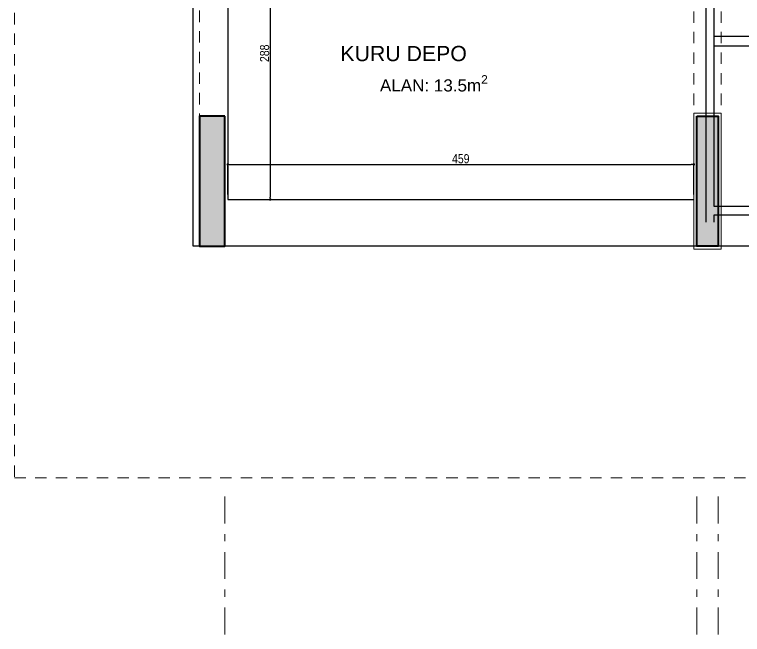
# Model space of a CAD drawing. Header units: millimetres. Extents: x 863 to 22635, y -482 to 12118.
# Drawn here: x 19637 to 20354, y 2791 to 3402 of the extents above; entities that cross this region are included whole.
import ezdxf

# ---------------------------------------------------------------- set-up
doc = ezdxf.new("R2010")
doc.units = ezdxf.units.MM
doc.header["$PDMODE"] = 35
doc.linetypes.add('AXE_D2', pattern=[0.546806, 0.264583, -0.105833, 0.070556, -0.105833])
doc.linetypes.add('JIS_02_0.7', pattern=[1.35, 0.75, -0.6])
doc.layers.add('ABOVE_0G', color=235, linetype='JIS_02_0.7', lineweight=9)
doc.layers.add('yazi', color=150, linetype='Continuous', lineweight=18)
for name, color, linetype in [('DIM_0G', 20, 'Continuous'), ('EQUIPMENT_0G', 252, 'Continuous'), ('Existing WALL_0G', 65, 'Continuous'), ('HATCH_0G', 251, 'Continuous')]:
    doc.layers.add(name, color=color, linetype=linetype)
doc.styles.add('0G', font='ARIALN.TTF')
doc.styles.get("Standard").update_dxf_attribs({"font": 'arial.ttf'})
doc.dimstyles.new('0G_1_50', dxfattribs={"dimtxt": 9, "dimasz": 2.5, "dimexe": 1, "dimexo": 5, "dimgap": 1, "dimtad": 1, "dimdec": 0, "dimzin": 9, "dimtxsty": '0G', "dimblk": 'DOT', "dimcen": 2, "dimclrd": 256, "dimclre": 256, "dimclrt": 256, "dimadec": 1, "dimazin": 2, "dimtfac": 1, "dimtdec": 0, "dimtix": 1, "dimtmove": 2, "dimatfit": 3, "dimldrblk": 'ARCHTICK', "dimfxl": 50, "dimfxlon": 1, "dimarcsym": 0})

# ---------------------------------------------------------------- blocks, each defined once
blk = doc.blocks.new('_Dot')
at = {"color": 0, "linetype": 'ByBlock', "lineweight": -2}
blk.add_line((-0.5, 0), (-1, 0), dxfattribs=at)
at = {"color": 0, "linetype": 'ByBlock', "const_width": 0.5}
blk.add_lwpolyline([(-0.25, 0, 1), (0.25, 0, 1)], format="xyb", close=True, dxfattribs=at)
blk = doc.blocks.new('*D980')
at = {"layer": 'Defpoints', "color": 0, "transparency": 16777216}
for p in [(20306.04, 3254.2), (19847.04, 3219.66), (20306.04, 3219.66)]:
    blk.add_point(p, dxfattribs=at)
at = {"layer": 'DIM_0G', "lineweight": -2, "transparency": 16777216}
for p, q in [((19847.04, 3224.66), (19847.04, 3255.2)), ((20306.04, 3224.66), (20306.04, 3255.2)), ((19849.54, 3254.2), (20303.54, 3254.2))]:
    blk.add_line(p, q, dxfattribs=at)
at = {"layer": 'DIM_0G', "lineweight": -2, "transparency": 16777216, "xscale": 2.5, "yscale": 2.5, "zscale": 2.5, "rotation": 180}
blk.add_blockref('_Dot', (19847.04, 3254.2), dxfattribs=at)
at = {"layer": 'DIM_0G', "lineweight": -2, "transparency": 16777216, "xscale": 2.5, "yscale": 2.5, "zscale": 2.5}
blk.add_blockref('_Dot', (20306.04, 3254.2), dxfattribs=at)
at = {"layer": 'DIM_0G', "transparency": 16777216, "insert": (20076.54, 3259.79), "char_height": 9, "attachment_point": 5, "style": '0G'}
blk.add_mtext('459', dxfattribs=at)
blk = doc.blocks.new('_ArchTick')
at = {"color": 0, "linetype": 'ByBlock', "const_width": 0.15}
blk.add_lwpolyline([(-0.5, -0.5), (0.5, 0.5)], dxfattribs=at)
blk = doc.blocks.new('*D981')
at = {"layer": 'Defpoints', "color": 0, "transparency": 16777216}
for p in [(19847.04, 3507.67), (19847.04, 3219.66), (19888.92, 3219.66)]:
    blk.add_point(p, dxfattribs=at)
at = {"layer": 'DIM_0G', "lineweight": -2, "transparency": 16777216}
for p, q in [((19852.04, 3507.67), (19889.92, 3507.67)), ((19888.92, 3505.17), (19888.92, 3222.16)), ((19852.04, 3219.66), (19889.92, 3219.66))]:
    blk.add_line(p, q, dxfattribs=at)
at = {"layer": 'DIM_0G', "lineweight": -2, "transparency": 16777216, "xscale": 2.5, "yscale": 2.5, "zscale": 2.5}
for p, rotation in [((19888.92, 3507.67), 90), ((19888.92, 3219.66), 270)]:
    blk.add_blockref('_Dot', p, dxfattribs=dict(at, rotation=rotation))
at = {"layer": 'DIM_0G', "transparency": 16777216, "insert": (19883.33, 3363.67), "char_height": 9, "attachment_point": 5, "rotation": 90, "style": '0G'}
blk.add_mtext('288', dxfattribs=at)

msp = doc.modelspace()

# ---------------------------------------------------------------- hatches: boundary and pattern name
at = {"layer": 'HATCH_0G'}
h = msp.add_hatch(color=256, dxfattribs=at)
h.dxf.hatch_style = 1
h.paths.add_polyline_path([(19844.04, 4229.66), (19819.04, 4229.66), (19819.04, 4097.66), (19844.04, 4097.66)])
h.paths.add_polyline_path([(20309.04, 4225.66), (20330.04, 4225.66), (20330.04, 4101.66), (20309.04, 4101.66)])
h.paths.add_polyline_path([(20829.04, 4224.66), (20808.04, 4224.85), (20808.04, 4101.75), (20829.04, 4101.57)])
h.paths.add_polyline_path([(21317.54, 4224.66), (21291.04, 4224.66), (21291.04, 4097.66), (21317.54, 4097.66)])
h.paths.add_polyline_path([(21317.54, 3751.66), (21291.04, 3751.66), (21291.04, 3651.66), (21317.54, 3651.66)])
h.paths.add_polyline_path([(21317.54, 3301.66), (21291.04, 3301.66), (21291.04, 3173.66), (21317.54, 3173.66)])
h.paths.add_polyline_path([(20829.04, 3301.66), (20808.04, 3301.66), (20808.04, 3173.66), (20829.04, 3173.66)])
h.paths.add_polyline_path([(20808.04, 3651.66), (20829.04, 3651.66), (20829.04, 3751.66), (20808.04, 3751.66)])
h.paths.add_polyline_path([(20309.04, 3651.66), (20330.04, 3651.66), (20330.04, 3751.66), (20309.04, 3751.66)])
h.paths.add_polyline_path([(20309.04, 3301.66), (20330.04, 3301.66), (20330.04, 3173.66), (20309.04, 3173.66)])
h.paths.add_polyline_path([(19844.04, 3301.66), (19819.04, 3301.66), (19819.04, 3173.66), (19844.04, 3173.66)])
h.paths.add_polyline_path([(19819.04, 3651.66), (19844.04, 3651.66), (19844.04, 3751.66), (19819.04, 3751.66)])

# ---------------------------------------------------------------- linework, layer by layer
at = {"layer": 'ABOVE_0G', "linetype": 'AXE_D2', "ltscale": 100}
for p, q in [((19844.04, 2791.43), (19844.04, 2930.89)), ((20309.04, 2791.43), (20309.04, 2930.89)), ((20330.04, 2791.43), (20330.04, 2930.89))]:
    msp.add_line(p, q, dxfattribs=at)
at = {"layer": 'ABOVE_0G', "ltscale": 15}
for points in [[(19637.04, 5286.66), (19637.04, 2945.66), (21408.04, 2945.66), (21408.04, 5286.66)], [(19819.04, 4215.66), (19819.04, 3173.66), (21325.04, 3173.66), (21325.04, 4346.66)], [(20306.04, 3292.49), (20306.04, 4097.66)], [(20333.04, 3292.49), (20333.04, 4097.66)]]:
    msp.add_lwpolyline(points, dxfattribs=at)
at = {"layer": 'ABOVE_0G', "linetype": 'Continuous', "lineweight": 40, "ltscale": 15}
for points in [[(19844.04, 3301.66), (19819.04, 3301.66), (19819.04, 3173.66), (19844.04, 3173.66)], [(20309.04, 3301.66), (20330.04, 3301.66), (20330.04, 3173.66), (20309.04, 3173.66)]]:
    msp.add_lwpolyline(points, close=True, dxfattribs=at)
at = {"layer": 'ABOVE_0G', "linetype": 'Continuous', "ltscale": 15}
msp.add_lwpolyline([(20306.04, 3304.66), (20333.04, 3304.66), (20333.04, 3170.66), (20306.04, 3170.66)], close=True, dxfattribs=at)
at = {"layer": 'EQUIPMENT_0G'}
msp.add_lwpolyline([(20326.2, 3197.33), (20326.2, 3204.66), (20562.2, 3204.66), (20562.2, 3648.77), (20316.04, 3648.77), (20316.04, 3616.8), (20326.04, 3616.8), (20326.04, 3640.6), (20326.04, 3640.6), (20326.04, 3640.6), (20554.04, 3640.6), (20554.04, 3212.83), (20326.04, 3212.83), (20326.04, 3536.8), (20318.03, 3536.8), (20318.04, 3197.33)], dxfattribs=at)
msp.add_lwpolyline([(20326.04, 3380.6), (20444.04, 3380.6), (20444.04, 3370.6), (20326.01, 3370.6)], close=True, dxfattribs=at)
at = {"layer": 'Existing WALL_0G'}
for points in [[(21325.04, 3173.66), (19813.04, 3173.66), (19813.04, 3966.66), (19682.04, 3966.66), (19682.04, 4215.66), (19819.04, 4215.66), (19819.04, 4263.66), (21300.04, 4263.66)], [(19860.04, 3935.66), (19847.04, 3935.66), (19847.04, 3219.66), (20306.04, 3219.66), (20306.04, 3219.66)], [(20333.04, 3204.66), (20333.04, 3204.66), (20805.04, 3204.66)]]:
    msp.add_lwpolyline(points, dxfattribs=at)

# ---------------------------------------------------------------- texts
at = {"layer": 'yazi', "linetype": 'Continuous', "insert": (20082.54, 3363.34), "char_height": 15, "attachment_point": 6}
msp.add_mtext('\\A1;KURU DEPO', dxfattribs=at)
at = {"layer": 'yazi', "linetype": 'Continuous', "insert": (20103.15, 3334.01), "char_height": 12, "attachment_point": 6}
msp.add_mtext_dynamic_manual_height_columns('\\A1;ALAN: 13.5m{\\H0.7x;\\S2^ ;}', width=287.937, gutter_width=250, heights=[0], dxfattribs=at)

# ---------------------------------------------------------------- dimensions: what is measured, and where the dimension line sits
at = {"layer": 'DIM_0G'}
dim = msp.add_linear_dim(base=(19888.92, 3219.66), p1=(19847.04, 3507.67), p2=(19847.04, 3219.66), angle=90, dimstyle='0G_1_50', dxfattribs=at)
dim.commit()
dim.dimension.update_dxf_attribs({"geometry": '*D981', "text_midpoint": (19883.33, 3363.67)})
dim = msp.add_linear_dim(base=(20306.04, 3254.2), p1=(19847.04, 3219.66), p2=(20306.04, 3219.66), dimstyle='0G_1_50', dxfattribs=at)
dim.commit()
dim.dimension.update_dxf_attribs({"geometry": '*D980', "text_midpoint": (20076.54, 3259.79)})

doc.saveas('drawing.dxf')
